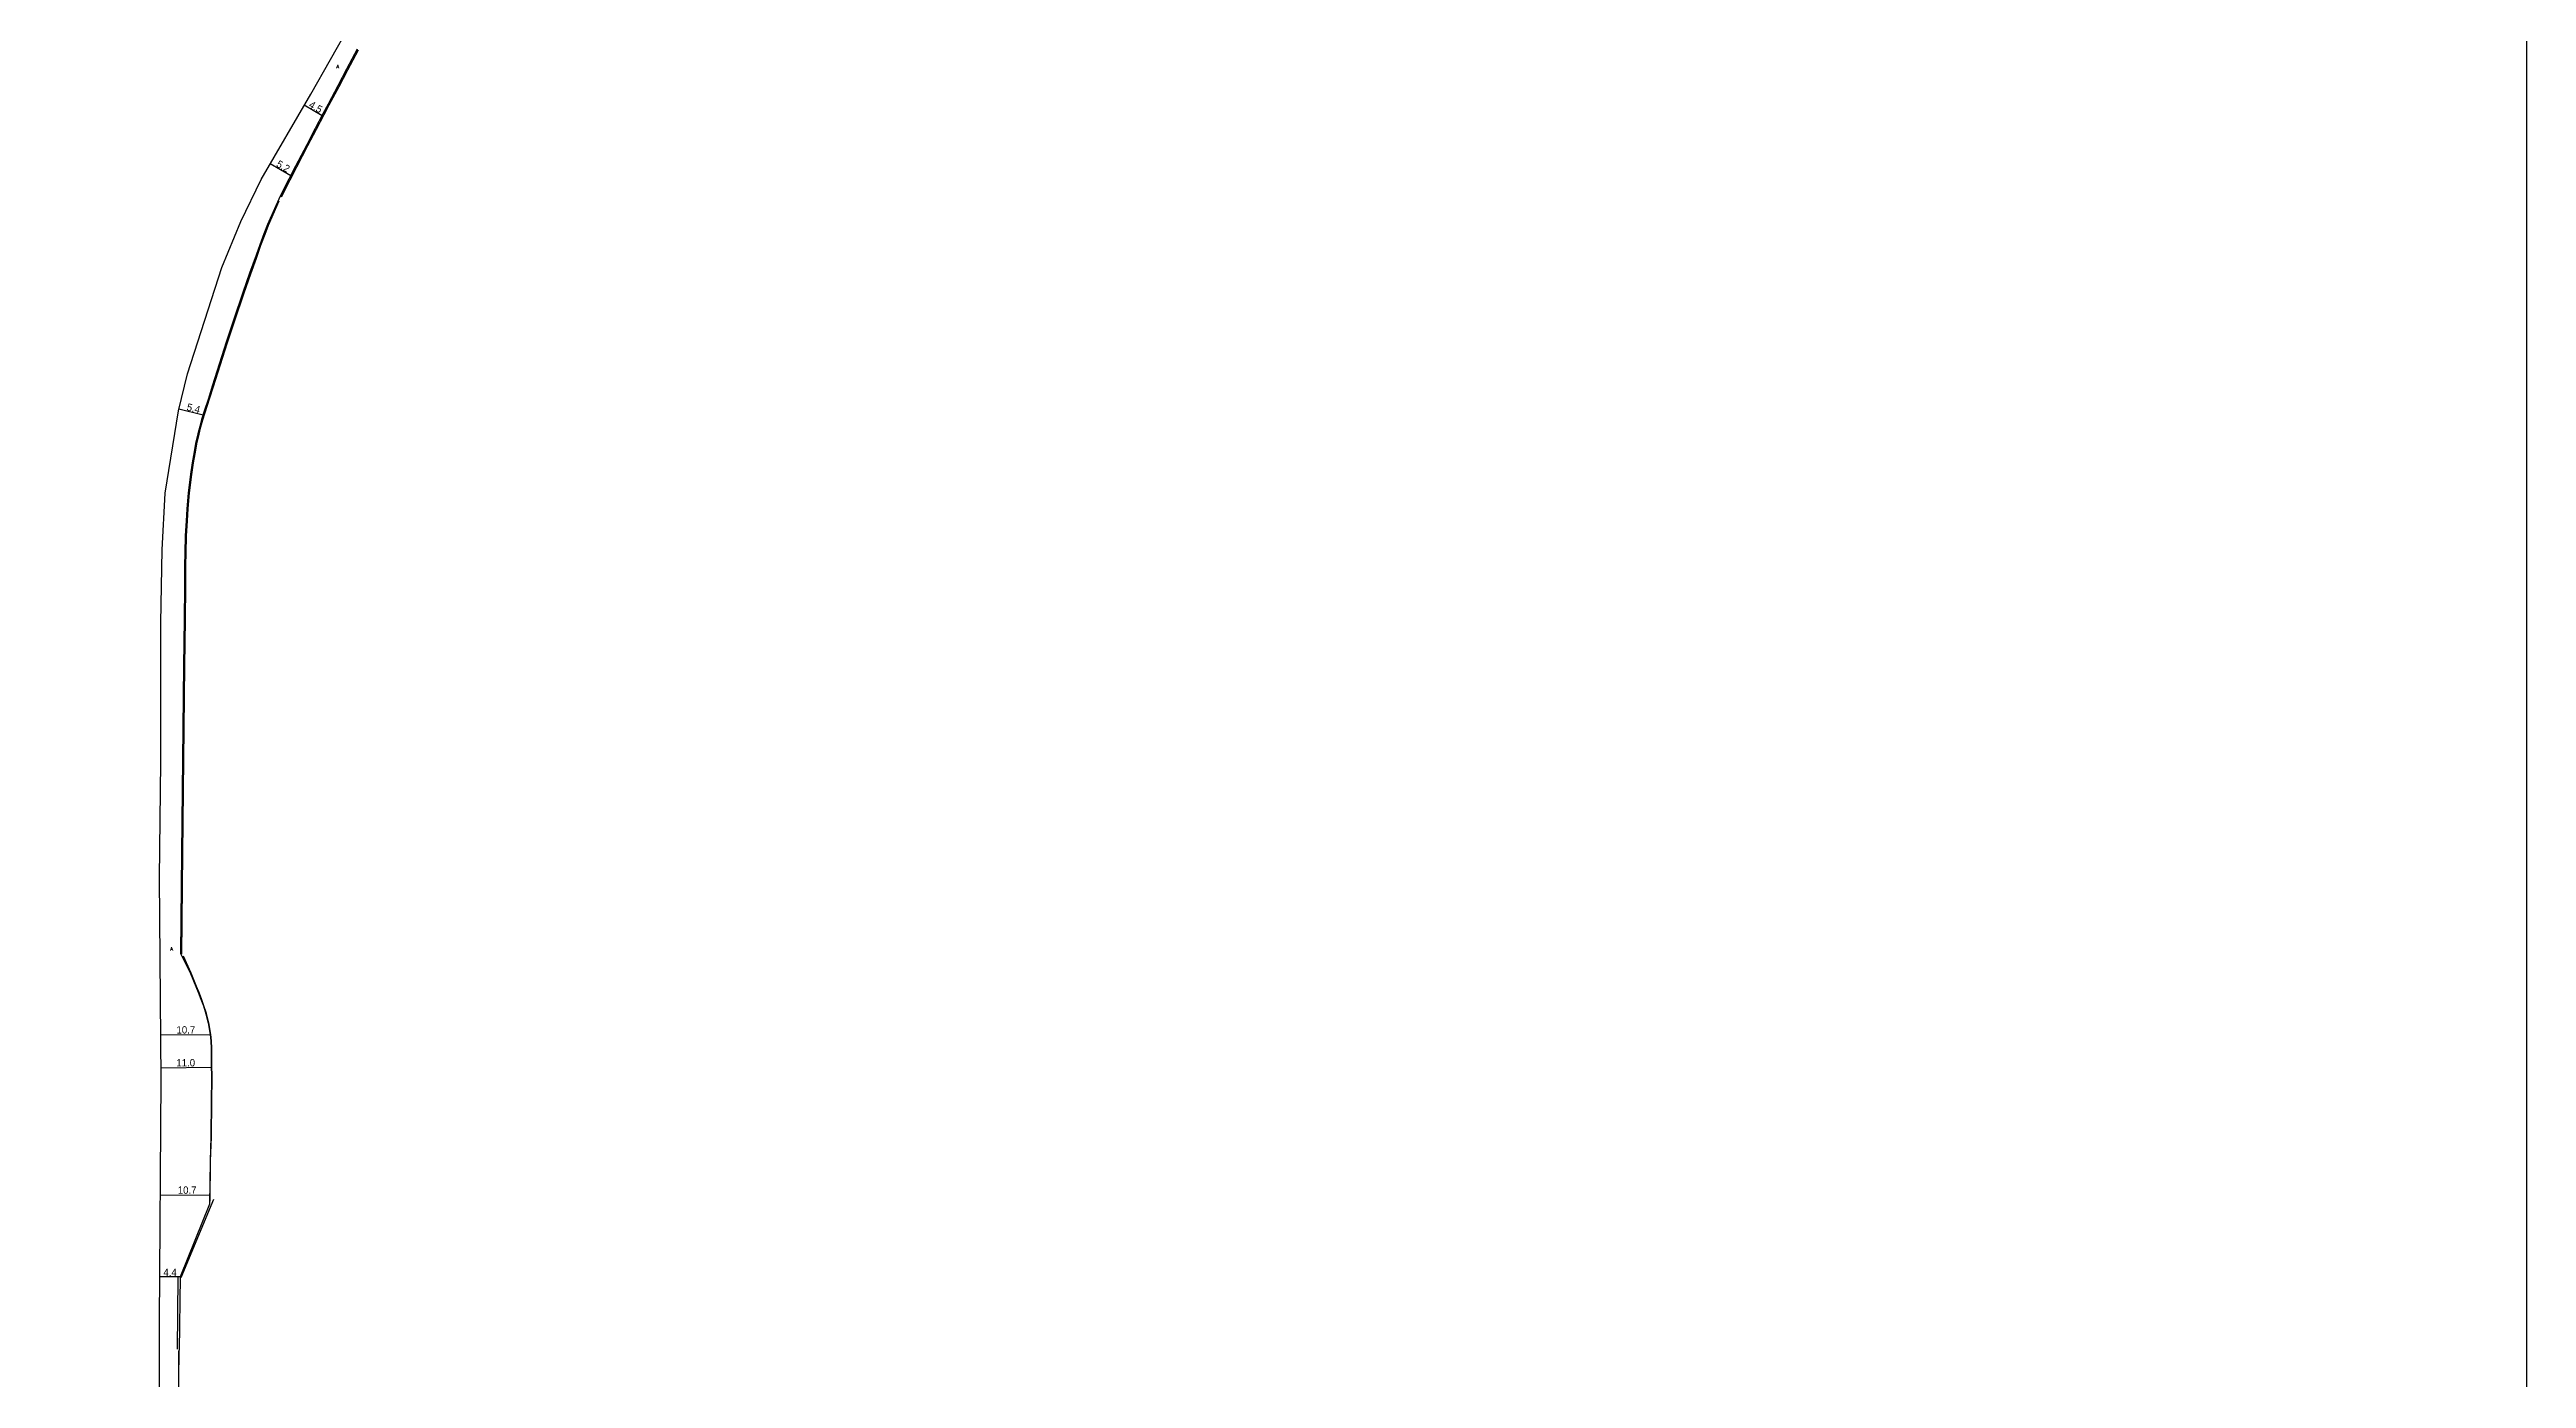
# Model space of a CAD drawing. Header units: metres. Extents: x -16000 to -13600, y -81000 to -78000.
# Drawn here: x -14940 to -14400, y -78566 to -78276 of the extents above; entities that cross this region are included whole.
import ezdxf

# ---------------------------------------------------------------- set-up
doc = ezdxf.new("R2010")
doc.units = ezdxf.units.M
doc.header["$LTSCALE"] = 2.5
for name, color, linetype in [('図郭', 7, 'Continuous'), ('幅員', 7, 'Continuous'), ('歩道・分離帯・安全施設', 7, 'Continuous'), ('舗装', 7, 'Continuous'), ('道路', 7, 'Continuous')]:
    doc.layers.add(name, color=color, linetype=linetype)
doc.styles.get("Standard").update_dxf_attribs({"font": ''})
doc.styles.add('YOKO_DECO', font='txt.shx', dxfattribs={"bigfont": 'extfont.shx'})
doc.styles.get('Standard').set_extended_font_data('@MS PGothic')

msp = doc.modelspace()

# ---------------------------------------------------------------- linework, layer by layer
at = {"layer": '図郭'}
msp.add_lwpolyline([(-15200, -78000), (-14400, -78000), (-14400, -78600), (-15200, -78600)], close=True, dxfattribs=at)
at = {"layer": '幅員'}
for points in [[(-14880.64, -78290.35), (-14884.52, -78288.09)], [(-14887.47, -78303.47), (-14891.95, -78300.86)], [(-14906.6, -78355.62), (-14911.88, -78354.34)], [(-14905.05, -78490.71), (-14915.79, -78490.79)], [(-14904.78, -78497.88), (-14915.73, -78497.97)], [(-14905.14, -78525.74), (-14915.88, -78525.67)], [(-14911.61, -78543.49), (-14916, -78543.46)]]:
    msp.add_lwpolyline(points, dxfattribs=at)
at = {"layer": '歩道・分離帯・安全施設'}
for points in [[(-14889.49, -78308.02), (-14887.59, -78304.33), (-14886.14, -78301.52), (-14883.71, -78296.84), (-14881.85, -78293.29), (-14880.18, -78290.11), (-14879.06, -78287.98), (-14876.94, -78283.96), (-14875.02, -78280.36), (-14872.7, -78275.97)], [(-14911.2, -78473.13), (-14910.98, -78451.14), (-14910.8, -78430.73), (-14910.57, -78410.28), (-14910.45, -78400.16), (-14910.37, -78393.09), (-14910.34, -78388.42), (-14910.29, -78385.62), (-14910.2, -78381.94), (-14910.01, -78378.67), (-14909.82, -78376.07), (-14909.51, -78372.59), (-14909.05, -78368.55), (-14908.67, -78366.05), (-14908.26, -78363.7), (-14907.92, -78361.9), (-14907.44, -78359.76), (-14907.04, -78358.16), (-14906.63, -78356.66), (-14906.12, -78355.06), (-14905.15, -78352.08), (-14904.3, -78349.39), (-14901.28, -78339.82), (-14899.68, -78335.03), (-14897.64, -78329), (-14896.15, -78324.81), (-14894.95, -78321.42), (-14893.96, -78318.61), (-14893.08, -78316.19), (-14892.29, -78314.2), (-14889.97, -78308.94)], [(-14905.01, -78527.02), (-14904.93, -78518.25), (-14904.76, -78512.94), (-14904.66, -78505.11), (-14904.62, -78500.35), (-14904.65, -78496.91), (-14904.68, -78493.73), (-14904.78, -78492.03), (-14904.92, -78490.63), (-14905.31, -78488.11), (-14905.82, -78486.09), (-14906.39, -78484.38), (-14906.94, -78482.92), (-14907.52, -78481.38), (-14908.02, -78480.17), (-14909.21, -78477.3), (-14910.88, -78473.55)], [(-14911.39, -78543.67), (-14904.22, -78526.57)], [(-14912.16, -78559.27), (-14912.02, -78543.61)], [(-14911.89, -78565.33), (-14911.84, -78559.68)]]:
    msp.add_lwpolyline(points, dxfattribs=at)
at = {"layer": '道路'}
for points in [[(-14915.62, -78600), (-14916.01, -78588.59), (-14916.06, -78553.23), (-14915.71, -78500.45), (-14916.05, -78456.53), (-14915.82, -78431.32), (-14915.81, -78400.92), (-14915.49, -78385.01), (-14914.83, -78372.66), (-14911.97, -78354.72), (-14910, -78346.6), (-14902.53, -78323.41), (-14898.38, -78313.43), (-14893.94, -78304.27), (-14883.12, -78285.69), (-14874.53, -78270.55), (-14872.36, -78265.94), (-14870.27, -78260.75), (-14868.79, -78255.95), (-14867.53, -78251.4), (-14866.37, -78245.86), (-14865.4, -78238.52), (-14864.52, -78231.8), (-14865.01, -78231.83)], [(-14872.96, -78275.83), (-14875.28, -78280.23), (-14877.2, -78283.82), (-14879.32, -78287.85), (-14880.44, -78289.97), (-14882.11, -78293.16), (-14883.97, -78296.71), (-14886.4, -78301.39), (-14887.85, -78304.19), (-14889.75, -78307.89), (-14892.56, -78314.08), (-14893.35, -78316.08), (-14894.23, -78318.51), (-14895.02, -78320.73), (-14895.23, -78321.32), (-14896.43, -78324.71), (-14897.91, -78328.91), (-14899.96, -78334.94), (-14901.56, -78339.73), (-14904.58, -78349.31), (-14905.43, -78351.99), (-14906.39, -78354.97), (-14906.91, -78356.57), (-14907.32, -78358.08), (-14907.72, -78359.69), (-14908.2, -78361.85), (-14908.55, -78363.64), (-14908.96, -78366.01), (-14909.34, -78368.51), (-14909.8, -78372.56), (-14910.11, -78376.05), (-14910.3, -78378.65), (-14910.49, -78381.93), (-14910.58, -78385.62), (-14910.63, -78388.42), (-14910.66, -78393.09), (-14910.74, -78400.15), (-14910.86, -78410.27), (-14911.09, -78430.73), (-14911.27, -78451.14), (-14911.49, -78472.98), (-14909.34, -78477.36), (-14908.15, -78480.22), (-14907.65, -78481.43), (-14907.07, -78482.97), (-14906.52, -78484.43), (-14905.96, -78486.13), (-14905.45, -78488.14), (-14905.06, -78490.65), (-14904.92, -78492.04), (-14904.82, -78493.74), (-14904.79, -78496.91), (-14904.76, -78500.35), (-14904.8, -78505.11), (-14904.9, -78512.94), (-14905.07, -78518.24), (-14905.16, -78527.64), (-14911.61, -78543.46)], [(-14911.61, -78543.46), (-14911.81, -78559.47), (-14911.89, -78559.47)], [(-14911.89, -78559.47), (-14911.95, -78565.95), (-14911.91, -78567.46), (-14911.92, -78568.27), (-14911.99, -78569.52), (-14912.04, -78570.44), (-14912.06, -78572.13), (-14912.05, -78576.29), (-14911.59, -78582.88), (-14911, -78589.39), (-14910.03, -78600)]]:
    msp.add_lwpolyline(points, dxfattribs=at)

# ---------------------------------------------------------------- texts
at = {"layer": '幅員'}
for s, rotation, p in [('4.5', 330, (-14883.68, -78288.42)), ('5.2', 330, (-14890.77, -78301.35)), ('5.4', 346, (-14910.27, -78354.57))]:
    msp.add_text(s, height=1.6, rotation=rotation, dxfattribs=at).set_placement(p)
for s, p in [('10.7', (-14912.38, -78490.45)), ('11.0', (-14912.4, -78497.62)), ('10.7', (-14912.1, -78525.38)), ('4.4', (-14915.24, -78543.33))]:
    msp.add_text(s, height=1.6, dxfattribs=at).set_placement(p)
at = {"layer": '舗装', "style": 'YOKO_DECO'}
for p in [(-14877.5, -78280.01, 765.06), (-14913.75, -78472.37, 759.75)]:
    msp.add_text('A', height=0.75, dxfattribs=at).set_placement(p)

doc.saveas('drawing.dxf')
